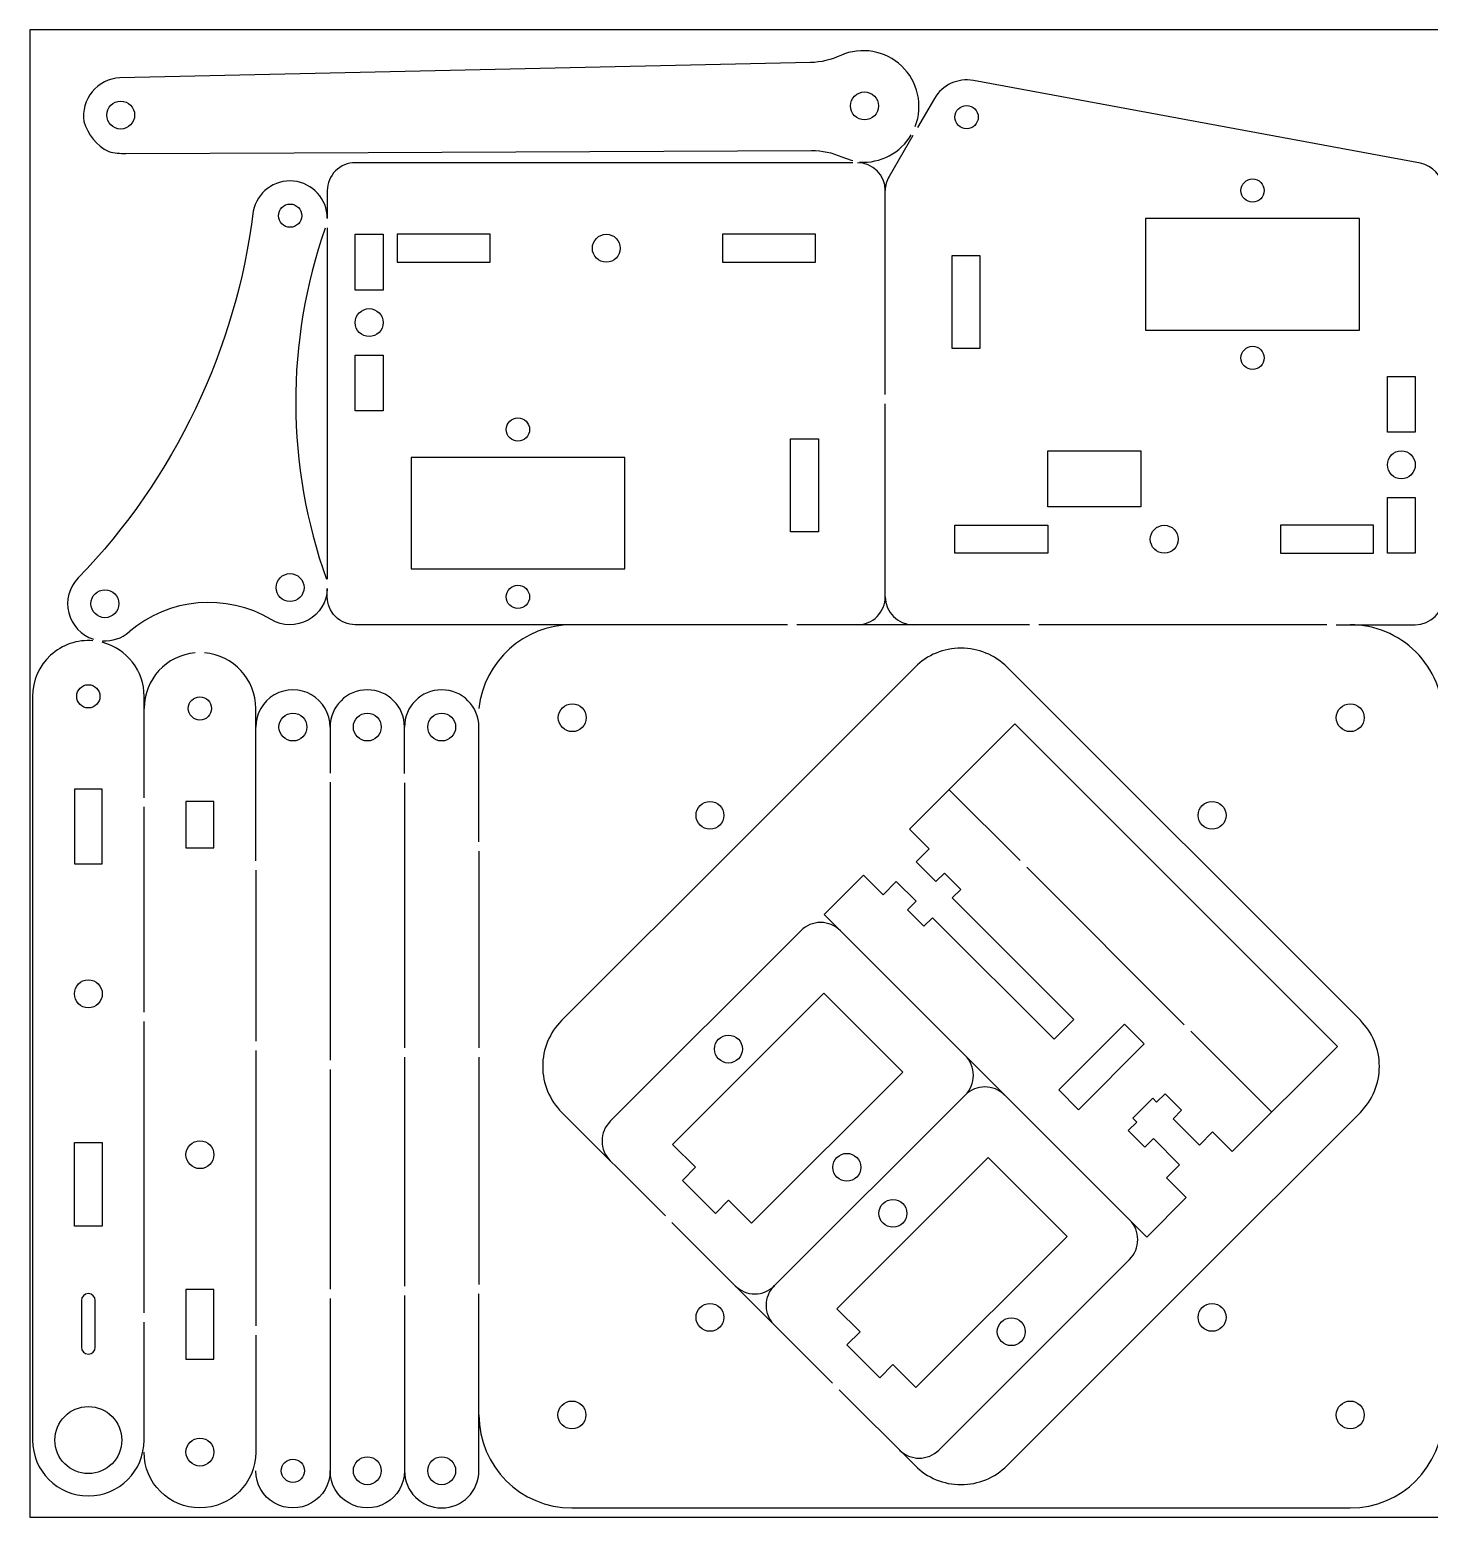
# Model space of a CAD drawing. Header units: millimetres. Extents: x 0 to 300, y 0 to 160.
# Drawn here: x 0 to 150.5, y 0 to 160 of the extents above; entities that cross this region are included whole.
import ezdxf

# ---------------------------------------------------------------- set-up
doc = ezdxf.new("R2010")
doc.units = ezdxf.units.MM
doc.header["$MEASUREMENT"] = 0
doc.layers.add('Layer 1', color=1, linetype='Continuous', true_color=0xff0000)
doc.layers.add('mesa de trabajo y auxiliares', color=7, linetype='Continuous', true_color=0xffffff)

msp = doc.modelspace()

# ---------------------------------------------------------------- linework, layer by layer
at = {"layer": 'Layer 1'}
for p, q in [((32, 142.7), (32, 139.7)), ((92, 120.78), (92, 142.7)), ((32, 138.7), (32, 100.89)), ((92, 99), (92, 119.78)), ((107.5, 96), (82.5, 96)), ((139.5, 96), (108.5, 96)), ((32.3, 85), (32.3, 80.05)), ((32.3, 79.05), (32.3, 49.15)), ((40.3, 78.99), (40.3, 50.5)), ((106.5, 70.63), (98.85, 78.28)), ((12.3, 54.33), (12.3, 76.4)), ((48.3, 71.64), (48.3, 50.5)), ((24.3, 69.61), (24.3, 51.22)), ((124.14, 52.98), (107.21, 69.92)), ((12.3, 21.97), (12.3, 53.33)), ((133.56, 43.57), (124.85, 52.28)), ((24.3, 50.22), (24.3, 20.59)), ((32.3, 48.15), (32.3, 24.52)), ((40.3, 49.5), (40.3, 24.87)), ((48.3, 49.5), (48.3, 25.04)), ((69.06, 31.7), (86.34, 14.42)), ((48.3, 5), (48.3, 24.04)), ((32.3, 23.52), (32.3, 5))]:
    msp.add_line(p, q, dxfattribs=at)
for points in [[(95.23, 149.6, 0.666228), (87.21, 157.24, -0.105269), (83.96, 156.47), (9.69, 154.82, 0.446921), (5.83, 150.13, 0.211249), (8.49, 146.9, 0.058143), (10.34, 146.69), (28.43, 146.77), (84.08, 147.01, -0.105296), (87.34, 146.33, 0.052091), (88.53, 145.94)], [(152.01, 116.26), (152.03, 141.5), (152, 143.01, 0.315187), (149.55, 145.65), (101.48, 154.54, 0.316864), (97.29, 152.61), (95.47, 149.47)], [(94.96, 148.61), (92.41, 144.21, 0.1323), (92, 142.7, 0.414207), (89, 145.7)], [(88.5, 145.7), (35, 145.7, 0.414267), (32, 142.7), (32, 142.7)], [(32, 139.72, 0.905758), (24.03, 140.49, -0.162852), (5.2, 101.04, 0.554886), (6.84, 94.45)], [(81.5, 96), (35, 96, -0.4143), (32, 99), (32, 99.89, -0.571439), (25.96, 96.56, 0.321687), (10.68, 95.23)], [(89, 96, 0.414233), (92, 99, 0.414207), (95, 96)], [(140.5, 96), (149, 96, 0.414186), (152, 99)], [(152, 80.37), (152, 86, 0.414217), (142, 96)], [(6.8, 94.28, 0.439036), (0.3, 88.3), (0.3, 8.3, 0.999991), (12.3, 8.3), (12.3, 20.97)], [(12.3, 77.4), (12.3, 88.3, 0.342561), (7.79, 94.11)], [(24.3, 70.61), (24.3, 87, 0.390011), (18.8, 92.98)], [(87.05, 13.71), (95.2, 5.56, 0.414214), (105.1, 5.56), (124.45, 24.91), (143.09, 43.55, 0.414214), (143.09, 53.45), (105.1, 91.44, 0.414214), (95.2, 91.44), (76.56, 72.8), (57.21, 53.45, 0.414214), (57.21, 43.55), (68.35, 32.41)], [(40.3, 79.99), (40.3, 85, 1), (32.3, 85)], [(48.3, 72.64), (48.3, 85, 0.999988), (40.3, 85)], [(87.17, 63.09, 0.414214), (82.92, 63.09), (62.42, 42.59, 0.414214), (62.42, 38.34)], [(80.09, 20.67, -0.414214), (80.09, 24.91), (100.6, 45.41, 0.414214), (100.6, 49.66)], [(93.53, 7.23, 0.414214), (97.77, 7.23), (118.28, 27.74, 0.414214), (118.28, 31.98)], [(40.3, 23.87), (40.3, 5, -1.000012), (32.3, 5, -1.000014), (24.3, 5)], [(24.3, 19.59), (24.3, 7, -0.999983), (12.3, 7)], [(48.3, 11, 0.41421), (58.3, 1), (142, 1, 0.414212), (152, 11)]]:
    msp.add_lwpolyline(points, format="xyb", dxfattribs=at)
for points in [[(143, 139.7), (120, 139.7), (120, 127.7), (143, 127.7), (143, 139.7)], [(146, 122.7), (149, 122.7), (149, 116.7), (146, 116.7), (146, 122.7)], [(124.36, 34.38), (120.12, 30.14), (85.42, 64.84), (89.66, 69.08), (91.78, 66.96), (93.19, 68.38), (95.32, 66.25), (94.4, 65.34), (96.16, 63.57), (97.08, 64.49), (110.17, 51.41), (112.29, 53.53), (99.21, 66.61), (100.12, 67.53), (98.36, 69.29), (97.44, 68.38), (95.32, 70.5), (96.73, 71.91), (94.61, 74.03), (105.92, 85.35), (140.63, 50.64), (129.31, 39.33), (127.19, 41.45), (125.78, 40.03), (122.95, 42.86), (123.87, 43.78), (122.1, 45.55), (121.18, 44.63), (120.76, 45.06), (118.64, 42.93), (119.06, 42.51), (118.14, 41.59), (119.91, 39.82), (120.83, 40.74), (123.66, 37.91), (122.24, 36.5), (124.36, 34.38)]]:
    msp.add_lwpolyline(points, dxfattribs=at)
for points in [[(38, 132), (35, 132), (35, 138), (38, 138)], [(49.5, 138), (39.5, 138), (39.5, 135), (49.5, 135)], [(84.5, 138), (74.5, 138), (74.5, 135), (84.5, 135)], [(102.18, 135.7), (102.18, 125.7), (99.18, 125.7), (99.18, 135.7)], [(38, 119), (35, 119), (35, 125), (38, 125)], [(81.82, 106), (81.82, 116), (84.82, 116), (84.82, 106)], [(64, 114), (41, 114), (41, 102), (64, 102)], [(119.5, 114.7), (119.5, 108.7), (109.5, 108.7), (109.5, 114.7)], [(149, 109.7), (149, 103.7), (146, 103.7), (146, 109.7)], [(99.5, 103.7), (99.5, 106.7), (109.5, 106.7), (109.5, 103.7)], [(144.5, 103.7), (144.5, 106.7), (134.5, 106.7), (134.5, 103.7)], [(4.8, 70.3), (7.8, 70.3), (7.8, 78.3), (4.8, 78.3)], [(16.8, 77), (16.8, 72), (19.8, 72), (19.8, 77)], [(75.14, 34.1), (77.62, 31.63), (93.88, 47.89), (85.4, 56.37), (69.13, 40.11), (71.61, 37.64), (70.19, 36.22), (73.73, 32.69)], [(112.78, 43.84), (119.85, 50.91), (117.73, 53.03), (110.66, 45.96)], [(4.8, 40.3), (7.8, 40.3), (7.8, 31.3), (4.8, 31.3)], [(92.82, 16.42), (95.3, 13.95), (111.56, 30.21), (103.07, 38.7), (86.81, 22.43), (89.29, 19.96), (87.87, 18.54), (91.41, 15.01)], [(16.8, 24.5), (16.8, 17), (19.8, 17), (19.8, 24.5)]]:
    msp.add_lwpolyline(points, close=True, dxfattribs=at)
msp.add_lwpolyline([(7.05, 23.3, 0.999944), (5.55, 23.3), (5.55, 18.3, 0.999975), (7.05, 18.3)], format="xyb", close=True, dxfattribs=at)
for centre, radius in [((9.78, 150.82), 1.5), ((89.77, 151.81), 1.5), ((100.75, 150.6), 1.25), ((131.5, 142.7), 1.25), ((28, 140), 1.25), ((62, 136.5), 1.5), ((36.5, 128.5), 1.5), ((131.5, 124.7), 1.25), ((52.5, 117), 1.25), ((147.5, 113.2), 1.5), ((122, 105.2), 1.5), ((28, 100), 1.5), ((8.08, 98.26), 1.5), ((52.5, 99), 1.25), ((6.3, 88.3), 1.25), ((18.3, 87), 1.25), ((28.3, 85), 1.5), ((36.3, 85), 1.5), ((44.3, 85), 1.5), ((58.34, 86), 1.5), ((142, 86), 1.5), ((73.15, 75.5), 1.5), ((127.15, 75.5), 1.5), ((6.3, 56.3), 1.5), ((75.14, 50.36), 1.5), ((18.3, 39), 1.5), ((87.87, 37.64), 1.5), ((92.82, 32.69), 1.5), ((73.15, 21.5), 1.5), ((127.15, 21.5), 1.5), ((105.55, 19.96), 1.5), ((6.3, 8.3), 3.6), ((58.3, 11), 1.5), ((142, 11), 1.5), ((18.3, 7.01), 1.5), ((36.3, 5), 1.5), ((44.3, 5), 1.5), ((28.3, 5), 1.25)]:
    msp.add_circle(centre, radius, dxfattribs=at)
for centre, radius, start, end in [((89.63, 151.75), 6, 266.055, 329.5423), ((85.36, 119.97), 56.76, 160.7601, 199.6289), ((8.08, 98.26), 4, 266.4029, 310.6634), ((58.34, 85.9), 10.1, 90.2411, 173.7333), ((18.3, 87), 6, 94.7746, 180), ((28.3, 85), 4, 359.9986, 180), ((102.72, 43.29), 3, 45, 135), ((77.97, 27.03), 3, 225, 315), ((44.3, 5), 4, 180, 360)]:
    msp.add_arc(centre, radius, start, end, dxfattribs=at)
at = {"layer": 'mesa de trabajo y auxiliares'}
for p, q in [((0, 160), (0, 0)), ((140, 160), (0, 160)), ((0, 159.18), (0, 0)), ((300, 160), (140, 160)), ((0, 0), (140, 0)), ((140, 0), (300, 0))]:
    msp.add_line(p, q, dxfattribs=at)

doc.saveas('drawing.dxf')
